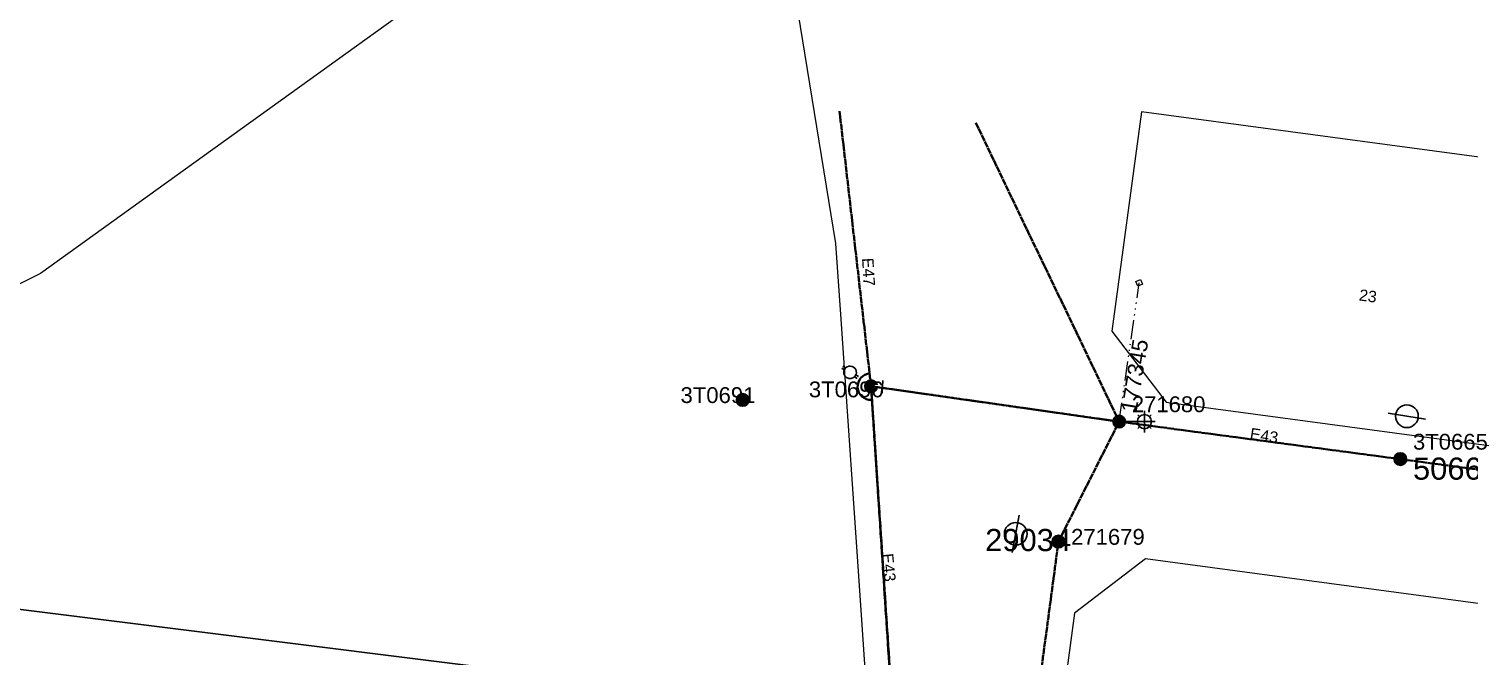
# Model space of a CAD drawing. Header units: metres. Extents: x 267072 to 270320, y 6186424 to 6191197.
# Drawn here: x 267867.9 to 268095.7, y 6187912 to 6188011.2 of the extents above; entities that cross this region are included whole.
import ezdxf
from ezdxf.enums import TextEntityAlignment as Align

# ---------------------------------------------------------------- set-up
doc = ezdxf.new("R2010")
doc.units = ezdxf.units.M
doc.linetypes.add('Cable Exist OH', pattern=[1, 1, 0])
doc.linetypes.add('PHANTOMX2', pattern=[6.6, 3, -0.75, 0.2, -0.75, 0.2, -0.75, 0.2, -0.75])
doc.layers.get('0').update_dxf_attribs({"color": 6})
for name, color, linetype, lineweight in [('_User_HV_Exist', 1, 'Continuous', 35), ('_User_LV_Exist', 5, 'Continuous', 35), ('Cadastre Land Parcels_SP_EXT', 118, 'Continuous', 15), ('Mains_HV_EXT', 13, 'Continuous', 25), ('Mains_LV_EXT', 163, 'Continuous', 25), ('Mains_SL_EXT', 131, 'Continuous', 25), ('Services_SP_EXT', 42, 'PHANTOMX2', 20)]:
    doc.layers.add(name, color=color, linetype=linetype, lineweight=lineweight)
for name, color, linetype in [('Equip_HV_EXT', 7, 'Continuous'), ('Equip_SP_HV_EXT', 7, 'Continuous'), ('Equip_SP_LV_EXT', 7, 'Continuous'), ('Equip_SP_SL_EXT', 7, 'Continuous'), ('SupportsOH_SP_TR_HV_LV_SL_EXT', 7, 'Continuous')]:
    doc.layers.add(name, color=color, linetype=linetype)
doc.styles.add('HVSW_LABEL', font='arial.ttf', dxfattribs={"height": 3.5})
doc.styles.add('iecARIAL', font='arial.ttf', dxfattribs={"height": 2})
doc.styles.add('POLE_LABEL', font='arial.ttf', dxfattribs={"height": 2})
doc.styles.add('SL_LABEL', font='arial.ttf', dxfattribs={"height": 2})
doc.styles.get("Standard").update_dxf_attribs({"font": 'arial.ttf'})

# ---------------------------------------------------------------- blocks, each defined once
blk = doc.blocks.new('LV_OH_LINKS_OPEN_EXT')
for p, q in [((-0.17, 4.97), (-0.17, 5.46)), ((0.17, 4.97), (0.17, 5.46)), ((-0.17, 3), (-0.17, 2.5)), ((0.17, 3), (0.17, 2.5))]:
    blk.add_line(p, q)
blk.add_lwpolyline([(0, 2.99, 1), (0, 4.98, 1)], format="xyb", close=True)
at = {"flags": 9}
for tag, p in [('ACTUAL_STATUS', (0, 0)), ('CONSTRUCTED_VOLTAGE', (0, -0.2)), ('OPERATING_VOLTAGE', (0, -0.6)), ('ORIENTATION', (0, -0.8)), ('OWNED_BY', (0, -1)), ('STATE', (0, -1.2)), ('SWITCH_TYPE', (0, -1.4)), ('NO_PHASES', (0, -0.4)), ('USAGE', (0, -1.6)), ('LEGEND', (0, -1.8)), ('NOTES', (0, -2))]:
    blk.add_attdef(tag, text='', height=0.2, dxfattribs=at).set_placement(p, align=Align.MIDDLE_LEFT)
at = {"flags": 1}
blk.add_attdef('Z', (0, 0), '', height=0.2, dxfattribs=at)
blk = doc.blocks.new('SL_LANTERN_EXT')
at = {"flags": 9}
for tag, p in [('LRATECODE', (-7.4, 0)), ('LOUTREACHVOCAB', (-7.2, 0)), ('LOUTREACH', (-7, 0)), ('LANTNUMBER', (-6.6, 0)), ('LNEW', (-6.4, 0)), ('LMASTVOCAB', (-6.2, 0)), ('LMAST', (-6, 0)), ('LLAMPVOCAB', (-5.8, 0)), ('LLAMP', (-5.6, 0)), ('LEXIST', (-5.4, 0)), ('LCHARGE3PERCENT', (-5.2, 0)), ('LCHARGE3', (-5, 0)), ('LCHARGE2PERCENT', (-4.8, 0)), ('LCHARGE2', (-4.6, 0)), ('LCHARGE1PERCENT', (-4.4, 0)), ('LCHARGE1', (-4.2, 0)), ('LCATEGORY', (-4, 0)), ('LBRACKETVOCAB', (-3.8, 0)), ('LBRACKET', (-3.6, 0)), ('LKINGHEIGHT', (-3.4, 0)), ('CREPLACE', (-3.2, 0)), ('CREMOVE', (-3, 0)), ('CNUMBER', (-2.8, 0)), ('CNEW', (-2.6, 0)), ('CEXIST', (-2.4, 0)), ('USAGE', (-2.2, 0)), ('STATE', (-2, 0)), ('OWNED_BY', (-1.8, 0)), ('ORIENTATION', (-1.6, 0)), ('OPERATING_VOLTAGE', (-1.4, 0)), ('NO_PHASES', (-1.2, 0)), ('LANTERN_TYPE', (-1, 0)), ('LANTERN_PURPOSE', (-0.8, 0)), ('CONTROL_TYPE', (-0.6, 0)), ('CONSTRUCTED_VOLTAGE', (-0.4, 0))]:
    blk.add_attdef(tag, text='', height=0.001, rotation=270, dxfattribs=at).set_placement(p, align=Align.MIDDLE_LEFT)
at = {"style": 'SL_LABEL', "flags": 9}
blk.add_attdef('STREET_CODE', text='', height=0.001, rotation=270, dxfattribs=at).set_placement((0, 0), align=Align.MIDDLE_LEFT)
at = {"flags": 1}
blk.add_attdef('Z', (0, 0), '', height=0.001, rotation=270, dxfattribs=at)
at = {"width": 0.9}
blk.add_attdef('LNUMBER', text='', height=1, dxfattribs=at).set_placement((7, -1), align=Align.MIDDLE_LEFT)
at = {"flags": 9}
for tag, p in [('LREMOVE', (0, -7.6)), ('LREPLACE', (0, -7.8)), ('LTYPE', (0, -8)), ('LTYPEVOCAB', (0, -8.2)), ('LEGEND', (0, -8.4)), ('SUBURB', (0, -8.6)), ('STREETNAME', (0, -8.8)), ('LOCATION', (0, -9)), ('NOTES', (0, -9.2)), ('MAINTAINED_BY', (0, -9.86))]:
    blk.add_attdef(tag, text='', height=0.001, dxfattribs=at).set_placement(p, align=Align.MIDDLE_LEFT)
blk.add_attdef('OPERATED_BY', (0, -9.61), '', height=0.001, dxfattribs=at)
blk.add_wipeout([(5.69, 0), (5.06, -1.06), (4, -1.69), (2.94, -1.06), (2.31, 0), (2.94, 1.06), (4, 1.69), (5.06, 1.06)])
for p, q in [((0, 0), (4, 0)), ((2.94, 1.06), (3.2, 0.8)), ((4, 1.69), (4, 0)), ((5.06, 1.06), (4.8, 0.8)), ((2.94, -1.06), (3.2, -0.8)), ((4, 0), (5.69, 0)), ((4, 0), (4, -1.69)), ((5.06, -1.06), (4.8, -0.8))]:
    blk.add_line(p, q)
blk.add_circle((4, 0), 1.12)
blk = doc.blocks.new('CCP_EXT')
at = {"flags": 9}
blk.add_attdef('NOTES', text='', height=0.2, dxfattribs=at).set_placement((0, -2), align=Align.MIDDLE_LEFT)
blk.add_wipeout([(0, 0.57), (0.57, 0), (0, -0.57), (-0.57, 0)])
blk.add_lwpolyline([(-0.57, 0), (0, 0.57), (0.57, 0), (0, -0.57), (-0.57, 0)])
at = {"flags": 1}
blk.add_attdef('Z', (0, 0), '', height=0.2, dxfattribs=at)
at = {"flags": 9}
for tag, p in [('CCP_TYPE', (0, 0)), ('CONSTRUCTED_VOLTAGE', (0, -0.2)), ('OPERATING_VOLTAGE', (0, -0.6)), ('ORIENTATION', (0, -0.8)), ('OWNED_BY', (0, -1)), ('STATE', (0, -1.8)), ('NO_PHASES', (0, -0.4)), ('USAGE', (0, -1.2)), ('LEGEND', (0, -1.4)), ('LIFE_SUPPORT', (0, -1.6))]:
    blk.add_attdef(tag, text='', height=0.2, dxfattribs=at).set_placement(p, align=Align.MIDDLE_LEFT)
blk = doc.blocks.new('POLE_EXT')
blk.add_hatch(color=256).paths.add_polyline_path([(-1, 0, 1), (1, 0, 1)])
blk.add_lwpolyline([(-1, 0, 1), (1, 0, 1)], format="xyb", close=True)
at = {"flags": 8}
blk.add_attdef('pNumber', text='', height=2, dxfattribs=at).set_placement((2.5, 2.5), align=Align.MIDDLE_CENTER)
at = {"style": 'POLE_LABEL', "flags": 9}
for tag, p in [('STRUCTURE_PLANT_NUMBER', (1.35, 0.03)), ('STREET_CODE', (1.35, -0.2))]:
    blk.add_attdef(tag, text='', height=0.2, dxfattribs=at).set_placement(p, align=Align.MIDDLE_LEFT)
at = {"flags": 9}
for tag, p in [('OWNED_BY', (1.35, -0.4)), ('SPECIAL_USE', (1.35, -0.8)), ('STATE', (1.35, -1)), ('cLV', (1.35, -1.4)), ('hDepth', (1.35, -1.6)), ('hDia', (1.35, -1.8)), ('cHV', (1.35, -2)), ('PARENT', (1.35, -0.6)), ('USAGE', (1.35, -1.2)), ('LBRACKET', (1.35, -2.2)), ('cLinedev', (1.35, -3.4)), ('pExisting', (1.35, -3.8)), ('pFooting', (1.35, -4.4)), ('pNew', (1.35, -4.6)), ('LExisting', (1.35, -2.4)), ('LANTNUMBER', (1.35, -2.6)), ('LOther', (1.35, -2.8)), ('LRemove', (1.35, -3)), ('LEGEND', (1.35, -3.2)), ('LOCATION', (1.35, -3.6)), ('PFNUMBER', (1.35, -4)), ('NEWPFNUMBER', (1.35, -4.2)), ('pRelocate', (1.35, -5)), ('pRemove', (1.35, -5.2)), ('pReplace', (1.35, -5.4)), ('pStay', (1.35, -5.6)), ('pType', (1.35, -5.8)), ('cspan', (1.35, -6)), ('STREETNAME', (1.35, -6.2)), ('SUBURB', (1.35, -6.4)), ('NOTES', (1.35, -6.6)), ('MAINTAINED_BY', (1.36, -6.81)), ('OPERATED_BY', (1.36, -7.01))]:
    blk.add_attdef(tag, text='', height=0.2, dxfattribs=at).set_placement(p, align=Align.MIDDLE_LEFT)
at = {"flags": 1}
blk.add_attdef('Z', (1.35, -7.33), '', height=0.2, dxfattribs=at)
blk = doc.blocks.new('HV_ABS_CLOSED_EXT')
blk.add_line((-3, 6.87), (3, 6.87))
blk.add_circle((0, 6.87), 1.8)
at = {"style": 'HVSW_LABEL'}
for tag, height, flags, p in [('ASSET_NUM', 3.5, 8, (2, 2)), ('STREET_CODE', 0.2, 9, (0, -0.2))]:
    blk.add_attdef(tag, text='', height=height, dxfattribs=dict(at, flags=flags)).set_placement(p, align=Align.MIDDLE_LEFT)
at = {"flags": 1}
blk.add_attdef('Z', (0, 0), '', height=0.2, dxfattribs=at)
at = {"flags": 9}
for tag, p in [('ACTUAL_STATUS', (0, -0.4)), ('CONSTRUCTED_VOLTAGE', (0, -0.6)), ('OPERATING_VOLTAGE', (0, -1)), ('ORIENTATION', (0, -1.2)), ('OWNED_BY', (0, -1.4)), ('STATE', (0, -1.6)), ('SWITCH_TYPE', (0, -1.8)), ('NO_PHASES', (0, -0.8)), ('USAGE', (0, -2)), ('LEGEND', (0, -2.2)), ('STREETNAME', (0, -2.6)), ('SUBURB', (0, -2.8)), ('LOCATION', (0, -2.4)), ('NOTES', (0, -3))]:
    blk.add_attdef(tag, text='', height=0.2, dxfattribs=at).set_placement(p, align=Align.MIDDLE_LEFT)
blk = doc.blocks.new('End Shackle_EXT')
at = {"flags": 9}
blk.add_attdef('NOTES', text='', height=0.2, dxfattribs=at).set_placement((0, -1.6), align=Align.MIDDLE_LEFT)
blk.add_wipeout([(0, 0.25), (1.81, 0.25), (1.82, -0.25), (0, -0.25)])
blk.add_line((1.81, -1), (1.81, 1))
at = {"flags": 1}
blk.add_attdef('Z', (0, 0), '', height=0.2, dxfattribs=at)
at = {"flags": 9}
for tag, p in [('CONNECTOR_TYPE', (0, 0)), ('CONSTRUCTED_VOLTAGE', (0, -0.2)), ('OPERATING_VOLTAGE', (0, -0.6)), ('ORIENTATION', (0, -0.8)), ('OWNED_BY', (0, -1)), ('STATE', (0, -1.2)), ('NO_PHASES', (0, -0.4)), ('USAGE', (0, -1.4))]:
    blk.add_attdef(tag, text='', height=0.2, dxfattribs=at).set_placement(p, align=Align.MIDDLE_LEFT)
blk = doc.blocks.new('CONNECTOR_NODE_EXT')
h = blk.add_hatch(color=256)
edge = h.paths.add_edge_path()
edge.add_arc((0, 0), 0.5, 0, 360)
blk.add_circle((0, 0), 0.5)
at = {"flags": 1}
blk.add_attdef('Z', (0, 0), '', height=0.2, dxfattribs=at)
at = {"flags": 9}
for tag, p in [('CONNECTOR_TYPE', (0, 0)), ('CONSTRUCTED_VOLTAGE', (0, -0.2)), ('OPERATING_VOLTAGE', (0, -0.6)), ('ORIENTATION', (0, -0.8)), ('SUBTYPE', (0, -1)), ('NO_PHASES', (0, -0.4)), ('USAGE', (0, -1.2)), ('NOTES', (0, -1.4))]:
    blk.add_attdef(tag, text='', height=0.2, dxfattribs=at).set_placement(p, align=Align.MIDDLE_LEFT)

msp = doc.modelspace()

# ---------------------------------------------------------------- linework, layer by layer
at = {"layer": '_User_HV_Exist', "linetype": 'Cable Exist OH'}
for points in [[(268084.8539, 6187943.1644), (268127.2571, 6187937.4535), (268181.2643, 6187930.2015)], [(268012.8581, 6187697.9708), (268004.8766, 6187736.8873), (268010.1706, 6187776.3382), (268017.7566, 6187833.3075), (268025.7602, 6187892.6959), (268030.7623, 6187930.1251)]]:
    msp.add_lwpolyline(points, dxfattribs=at)
at = {"layer": 'Cadastre Land Parcels_SP_EXT', "linetype": 'Continuous'}
for points in [[(268000.4456, 6187906.0396), (267999.483, 6187920.0871), (267996.3835, 6187965.2819), (267995.5607, 6187977.2863), (267987.3053, 6188027.7919), (267984.6409, 6188044.0904), (267950.149, 6188030.3868), (267893.9807, 6187989.9725), (267869.7261, 6187972.5203), (267783.9859, 6187929.7141), (268000.6788, 6187902.6397), (268000.4456, 6187906.0396)], [(268133.1025, 6187986.1399), (268043.8847, 6187998.1049), (268039.2319, 6187963.4097), (268047.8137, 6187952.1687), (268127.1191, 6187941.5307), (268133.1025, 6187986.1399)], [(268001.6467, 6187872.2811), (268000.9975, 6187892.6365), (268000.6789, 6187902.6396), (267783.986, 6187929.7141), (267726.7783, 6187890.4667), (267722.927, 6187863.3478), (267995.8688, 6187829.246), (268001.6467, 6187872.2811)], [(268123.827, 6187916.7403), (268044.526, 6187927.3774), (268033.2855, 6187918.7964), (268022.65, 6187839.4929), (268111.8663, 6187827.528), (268123.827, 6187916.7403)]]:
    msp.add_lwpolyline(points, close=True, dxfattribs=at)
at = {"layer": 'Mains_HV_EXT', "linetype": 'Cable Exist OH'}
for points in [[(268084.8539, 6187943.1644), (268127.2571, 6187937.4535), (268181.2643, 6187930.2015)], [(268012.8581, 6187697.9708), (268004.8766, 6187736.8873), (268010.1706, 6187776.3382), (268017.7566, 6187833.3075), (268025.7602, 6187892.6959), (268030.7623, 6187930.1251)]]:
    msp.add_lwpolyline(points, dxfattribs=at)
at = {"layer": 'Mains_LV_EXT', "linetype": 'Continuous'}
msp.add_lwpolyline([(268000.943, 6187956.7172, 0.99482286), (268001.1851, 6187952.545)], format="xyb", dxfattribs=at)

# ---------------------------------------------------------------- block references
at = {"layer": 'Equip_SP_HV_EXT'}
ref = msp.add_blockref('HV_ABS_CLOSED_EXT', (268084.8539, 6187943.1644), dxfattribs=dict(at, rotation=351.3060021564249))
ref.add_attrib('ASSET_NUM', '50664', dxfattribs={"layer": '0', "height": 3.5, "style": 'HVSW_LABEL'}).set_placement((268086.8539, 6187943.4144), align=Align.TOP_LEFT)
ref = msp.add_blockref('HV_ABS_CLOSED_EXT', (268030.7623, 6187930.1251), dxfattribs=dict(at, rotation=79.70384946613612))
ref.add_attrib('ASSET_NUM', '29034', dxfattribs={"layer": '0', "height": 3.5, "style": 'HVSW_LABEL'}).set_placement((268032.7623, 6187930.3751), align=Align.MIDDLE_RIGHT)
at = {"layer": 'Equip_SP_LV_EXT', "rotation": 56.55255319779307}
msp.add_blockref('LV_OH_LINKS_OPEN_EXT', (268001.1193, 6187954.6902), dxfattribs=at)
at = {"layer": 'SupportsOH_SP_TR_HV_LV_SL_EXT'}
ref = msp.add_blockref('POLE_EXT', (268001.1192, 6187954.6902), dxfattribs=at)
ref.add_attrib('ASSET_NUM', '3T0690', dxfattribs={"layer": '0', "height": 2.5, "style": 'POLE_LABEL'}).set_placement((268003.1192, 6187955.4402), align=Align.TOP_RIGHT)
ref = msp.add_blockref('POLE_EXT', (267980.817, 6187952.536), dxfattribs=at)
ref.add_attrib('ASSET_NUM', '3T0691', dxfattribs={"layer": '0', "height": 2.5, "style": 'POLE_LABEL'}).set_placement((267982.817, 6187953.286), align=Align.MIDDLE_RIGHT)
ref = msp.add_blockref('POLE_EXT', (268084.8539, 6187943.1644), dxfattribs=at)
ref.add_attrib('ASSET_NUM', '3T0665', dxfattribs={"layer": '0', "height": 2.5, "style": 'POLE_LABEL'}).set_placement((268086.8539, 6187943.9144), align=Align.BOTTOM_LEFT)
ref = msp.add_blockref('POLE_EXT', (268030.7623, 6187930.1251), dxfattribs=at)
ref.add_attrib('ASSET_NUM', '271679', dxfattribs={"layer": '0', "height": 2.5, "style": 'POLE_LABEL'}).set_placement((268032.7623, 6187930.8751), align=Align.MIDDLE_LEFT)

# ---------------------------------------------------------------- texts
at = {"layer": 'Cadastre Land Parcels_SP_EXT'}
msp.add_text('23', height=1.8, rotation=352.121765, dxfattribs=at).set_placement((268078.2304, 6187968.2708))
at = {"layer": 'Mains_LV_EXT'}
for s, rotation, p in [('E47', 273.666965, (267999.6808, 6187974.932)), ('E43', 350.986844, (268060.9521, 6187946.3485)), ('E43', 275.868542, (268002.8083, 6187928.1702))]:
    msp.add_text(s, height=1.8, rotation=rotation, dxfattribs=at).set_placement(p)

# ---------------------------------------------------------------- next in the draw order: block references
at = {"layer": 'Equip_SP_SL_EXT'}
ref = msp.add_blockref('SL_LANTERN_EXT', (268040.3689, 6187949.0905), dxfattribs=at)
ref.add_attrib('ASSET_NUM', '177345', dxfattribs={"layer": '0', "height": 2.5, "rotation": 80.5927, "style": 'iecARIAL'}).set_placement((268041.8689, 6187950.5905), align=Align.MIDDLE_LEFT)
at = {"layer": 'Mains_HV_EXT', "rotation": 356.977384063703}
msp.add_blockref('End Shackle_EXT', (268001.1192, 6187954.6903), dxfattribs=at)
at = {"layer": 'Services_SP_EXT', "rotation": 69.12381110094519}
msp.add_blockref('CCP_EXT', (268043.547, 6187971.044), dxfattribs=at)

# ---------------------------------------------------------------- next in the draw order: linework, layer by layer
at = {"layer": '_User_HV_Exist', "linetype": 'Cable Exist OH'}
for points in [[(268001.1193, 6187954.6903), (267996.1279, 6187998.2087)], [(268017.684, 6187996.3631), (268040.3689, 6187949.0906)], [(268001.1193, 6187954.6903), (268004.7644, 6187898.823), (268004.4099, 6187862.8015), (267997.4361, 6187810.8602), (267997.4285, 6187810.8044)], [(268040.3689, 6187949.0906), (268001.1193, 6187954.6903)], [(268030.7624, 6187930.1251), (268040.3689, 6187949.0906)], [(268040.3689, 6187949.0906), (268084.8539, 6187943.1644)]]:
    msp.add_lwpolyline(points, dxfattribs=at)
at = {"layer": '_User_LV_Exist', "linetype": 'Cable Exist OH'}
for points in [[(268001.1193, 6187954.6903), (267996.1279, 6187998.2087)], [(268004.3415, 6187906.0259), (268001.1193, 6187954.6903)], [(268001.1193, 6187954.6903), (268040.3689, 6187949.0906)], [(268040.3689, 6187949.0906), (268084.8539, 6187943.1644), (268127.2571, 6187937.4535)]]:
    msp.add_lwpolyline(points, dxfattribs=at)
at = {"layer": '_User_LV_Exist', "linetype": 'Continuous'}
msp.add_lwpolyline([(268000.943, 6187956.7172, 0.99482286), (268001.1851, 6187952.545)], format="xyb", dxfattribs=at)
at = {"layer": 'Mains_HV_EXT', "linetype": 'Cable Exist OH'}
for points in [[(268001.1193, 6187954.6903), (267996.1279, 6187998.2087)], [(268017.684, 6187996.3631), (268040.3689, 6187949.0906)], [(268001.1193, 6187954.6903), (268004.7644, 6187898.823), (268004.4099, 6187862.8015), (267997.4361, 6187810.8602), (267997.4285, 6187810.8044)], [(268040.3689, 6187949.0906), (268001.1193, 6187954.6903)], [(268030.7624, 6187930.1251), (268040.3689, 6187949.0906)], [(268040.3689, 6187949.0906), (268084.8539, 6187943.1644)]]:
    msp.add_lwpolyline(points, dxfattribs=at)
at = {"layer": 'Mains_LV_EXT', "linetype": 'Cable Exist OH'}
for points in [[(268001.1193, 6187954.6903), (267996.1279, 6187998.2087)], [(268004.3415, 6187906.0259), (268001.1193, 6187954.6903)], [(268001.1193, 6187954.6903), (268040.3689, 6187949.0906)], [(268040.3689, 6187949.0906), (268084.8539, 6187943.1644), (268127.2571, 6187937.4535)]]:
    msp.add_lwpolyline(points, dxfattribs=at)
at = {"layer": 'Mains_SL_EXT', "linetype": 'Cable Exist OH'}
for points in [[(268040.3689, 6187949.0906), (268001.1193, 6187954.6903), (268004.7644, 6187898.823), (268004.4099, 6187862.8015)], [(268127.2571, 6187937.4535), (268084.8539, 6187943.1644), (268040.3689, 6187949.0906)]]:
    msp.add_lwpolyline(points, dxfattribs=at)
at = {"layer": 'Services_SP_EXT'}
msp.add_lwpolyline([(268040.3689, 6187949.0905), (268043.5469, 6187971.044)], dxfattribs=at)

# ---------------------------------------------------------------- next in the draw order: block references
at = {"layer": 'Equip_HV_EXT'}
msp.add_blockref('CONNECTOR_NODE_EXT', (268001.1192, 6187954.6903), dxfattribs=at)
at = {"layer": 'SupportsOH_SP_TR_HV_LV_SL_EXT'}
ref = msp.add_blockref('POLE_EXT', (268040.3689, 6187949.0905), dxfattribs=at)
ref.add_attrib('ASSET_NUM', '271680', dxfattribs={"layer": '0', "height": 2.5, "style": 'POLE_LABEL'}).set_placement((268042.3689, 6187949.8405), align=Align.BOTTOM_LEFT)

doc.saveas('drawing.dxf')
